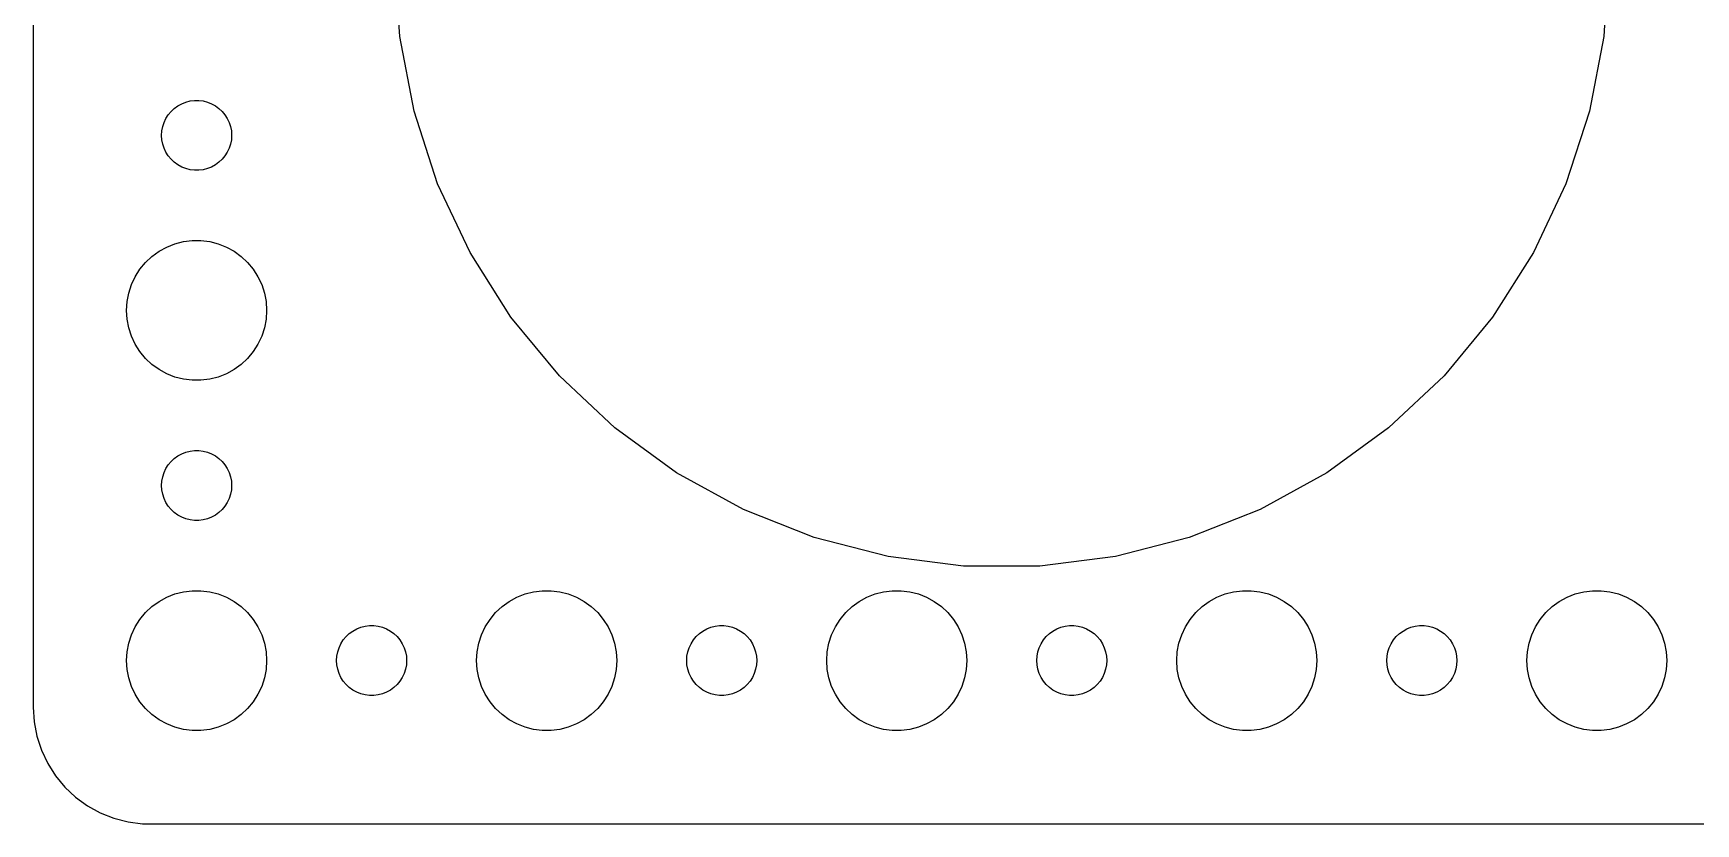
# Model space of a CAD drawing. Header units: metres. Extents: x -127 to 127, y -37 to 37.
# Drawn here: x -127 to -55.8, y -37 to -3.1 of the extents above; entities that cross this region are included whole.
import ezdxf

# ---------------------------------------------------------------- set-up
doc = ezdxf.new("R2010")
doc.units = ezdxf.units.M

msp = doc.modelspace()

# ---------------------------------------------------------------- linework, layer by layer
for p, q in [((-127, 32), (-127, -32)), ((-111.295, -3.25865), (-111.5, 0)), ((-59.5, 0), (-59.705, -3.25865)), ((-110.683, -6.46593), (-111.295, -3.25865)), ((-59.705, -3.25865), (-60.3168, -6.46593)), ((-121.093, -6.47318), (-120.956, -6.34422)), ((-120.956, -6.34422), (-120.804, -6.23351)), ((-120.804, -6.23351), (-120.639, -6.14275)), ((-120.639, -6.14275), (-120.464, -6.07341)), ((-120.464, -6.07341), (-120.281, -6.02657)), ((-120.281, -6.02657), (-120.094, -6.00294)), ((-120.094, -6.00294), (-119.906, -6.00294)), ((-119.906, -6.00294), (-119.719, -6.02657)), ((-119.719, -6.02657), (-119.536, -6.07341)), ((-119.536, -6.07341), (-119.361, -6.14275)), ((-119.361, -6.14275), (-119.196, -6.23351)), ((-119.196, -6.23351), (-119.044, -6.34422)), ((-119.044, -6.34422), (-118.907, -6.47318)), ((-121.453, -7.12695), (-121.395, -6.9478)), ((-121.395, -6.9478), (-121.314, -6.77736)), ((-121.314, -6.77736), (-121.214, -6.61832)), ((-121.214, -6.61832), (-121.093, -6.47318)), ((-118.907, -6.47318), (-118.786, -6.61832)), ((-118.786, -6.61832), (-118.686, -6.77736)), ((-118.686, -6.77736), (-118.605, -6.9478)), ((-118.605, -6.9478), (-118.547, -7.12695)), ((-109.674, -9.57123), (-110.683, -6.46593)), ((-60.3168, -6.46593), (-61.3258, -9.57123)), ((-121.5, -7.5), (-121.488, -7.312)), ((-121.488, -7.68799), (-121.5, -7.5)), ((-121.488, -7.312), (-121.453, -7.12695)), ((-121.453, -7.87303), (-121.488, -7.68799)), ((-118.547, -7.12695), (-118.512, -7.312)), ((-118.512, -7.68799), (-118.547, -7.87303)), ((-118.512, -7.312), (-118.5, -7.5)), ((-118.5, -7.5), (-118.512, -7.68799)), ((-121.395, -8.05219), (-121.453, -7.87303)), ((-121.314, -8.22263), (-121.395, -8.05219)), ((-121.214, -8.38167), (-121.314, -8.22263)), ((-121.093, -8.52681), (-121.214, -8.38167)), ((-120.956, -8.65576), (-121.093, -8.52681)), ((-118.907, -8.52681), (-119.044, -8.65576)), ((-118.786, -8.38167), (-118.907, -8.52681)), ((-118.686, -8.22263), (-118.786, -8.38167)), ((-118.605, -8.05219), (-118.686, -8.22263)), ((-118.547, -7.87303), (-118.605, -8.05219)), ((-120.804, -8.76648), (-120.956, -8.65576)), ((-120.639, -8.85724), (-120.804, -8.76648)), ((-120.464, -8.92657), (-120.639, -8.85724)), ((-120.281, -8.97342), (-120.464, -8.92657)), ((-120.094, -8.99704), (-120.281, -8.97342)), ((-119.906, -8.99704), (-120.094, -8.99704)), ((-119.719, -8.97342), (-119.906, -8.99704)), ((-119.536, -8.92657), (-119.719, -8.97342)), ((-119.361, -8.85724), (-119.536, -8.92657)), ((-119.196, -8.76648), (-119.361, -8.85724)), ((-119.044, -8.65576), (-119.196, -8.76648)), ((-108.284, -12.5256), (-109.674, -9.57123)), ((-61.3258, -9.57123), (-62.716, -12.5256)), ((-120.927, -12.1468), (-120.562, -12.0531)), ((-120.562, -12.0531), (-120.188, -12.0059)), ((-120.188, -12.0059), (-119.812, -12.0059)), ((-119.812, -12.0059), (-119.438, -12.0531)), ((-119.438, -12.0531), (-119.073, -12.1468)), ((-122.187, -12.9464), (-121.912, -12.6884)), ((-121.912, -12.6884), (-121.607, -12.467)), ((-121.607, -12.467), (-121.277, -12.2855)), ((-121.277, -12.2855), (-120.927, -12.1468)), ((-119.073, -12.1468), (-118.723, -12.2855)), ((-118.723, -12.2855), (-118.393, -12.467)), ((-118.393, -12.467), (-118.088, -12.6884)), ((-118.088, -12.6884), (-117.813, -12.9464)), ((-106.534, -15.2824), (-108.284, -12.5256)), ((-62.716, -12.5256), (-64.4656, -15.2824)), ((-122.629, -13.5547), (-122.427, -13.2366)), ((-122.427, -13.2366), (-122.187, -12.9464)), ((-117.813, -12.9464), (-117.573, -13.2366)), ((-117.573, -13.2366), (-117.371, -13.5547)), ((-122.906, -14.2539), (-122.789, -13.8956)), ((-122.789, -13.8956), (-122.629, -13.5547)), ((-117.371, -13.5547), (-117.211, -13.8956)), ((-117.211, -13.8956), (-117.094, -14.2539)), ((-123, -15), (-122.976, -14.624)), ((-122.976, -14.624), (-122.906, -14.2539)), ((-117.094, -14.2539), (-117.024, -14.624)), ((-117.024, -14.624), (-117, -15)), ((-122.976, -15.376), (-123, -15)), ((-122.906, -15.7461), (-122.976, -15.376)), ((-117.024, -15.376), (-117.094, -15.7461)), ((-117, -15), (-117.024, -15.376)), ((-104.453, -17.7982), (-106.534, -15.2824)), ((-64.4656, -15.2824), (-66.5468, -17.7982)), ((-122.789, -16.1044), (-122.906, -15.7461)), ((-122.629, -16.4453), (-122.789, -16.1044)), ((-117.211, -16.1044), (-117.371, -16.4453)), ((-117.094, -15.7461), (-117.211, -16.1044)), ((-122.427, -16.7634), (-122.629, -16.4453)), ((-122.187, -17.0536), (-122.427, -16.7634)), ((-121.912, -17.3115), (-122.187, -17.0536)), ((-117.813, -17.0536), (-118.088, -17.3115)), ((-117.573, -16.7634), (-117.813, -17.0536)), ((-117.371, -16.4453), (-117.573, -16.7634)), ((-121.607, -17.533), (-121.912, -17.3115)), ((-121.277, -17.7145), (-121.607, -17.533)), ((-120.927, -17.8532), (-121.277, -17.7145)), ((-118.723, -17.7145), (-119.073, -17.8532)), ((-118.393, -17.533), (-118.723, -17.7145)), ((-118.088, -17.3115), (-118.393, -17.533)), ((-102.073, -20.0333), (-104.453, -17.7982)), ((-66.5468, -17.7982), (-68.927, -20.0333)), ((-120.562, -17.9469), (-120.927, -17.8532)), ((-120.188, -17.9941), (-120.562, -17.9469)), ((-119.812, -17.9941), (-120.188, -17.9941)), ((-119.438, -17.9469), (-119.812, -17.9941)), ((-119.073, -17.8532), (-119.438, -17.9469)), ((-99.4315, -21.9525), (-102.073, -20.0333)), ((-68.927, -20.0333), (-71.5685, -21.9525)), ((-121.093, -21.4732), (-120.956, -21.3442)), ((-120.956, -21.3442), (-120.804, -21.2335)), ((-120.804, -21.2335), (-120.639, -21.1427)), ((-120.639, -21.1427), (-120.464, -21.0734)), ((-120.464, -21.0734), (-120.281, -21.0266)), ((-120.281, -21.0266), (-120.094, -21.003)), ((-120.094, -21.003), (-119.906, -21.003)), ((-119.906, -21.003), (-119.719, -21.0266)), ((-119.719, -21.0266), (-119.536, -21.0734)), ((-119.536, -21.0734), (-119.361, -21.1427)), ((-119.361, -21.1427), (-119.196, -21.2335)), ((-119.196, -21.2335), (-119.044, -21.3442)), ((-119.044, -21.3442), (-118.907, -21.4732)), ((-121.453, -22.127), (-121.395, -21.9478)), ((-121.395, -21.9478), (-121.314, -21.7774)), ((-121.314, -21.7774), (-121.214, -21.6183)), ((-121.214, -21.6183), (-121.093, -21.4732)), ((-118.907, -21.4732), (-118.786, -21.6183)), ((-118.786, -21.6183), (-118.686, -21.7774)), ((-118.686, -21.7774), (-118.605, -21.9478)), ((-118.605, -21.9478), (-118.547, -22.127)), ((-96.5703, -23.5255), (-99.4315, -21.9525)), ((-71.5685, -21.9525), (-74.4297, -23.5255)), ((-121.5, -22.5), (-121.488, -22.312)), ((-121.488, -22.688), (-121.5, -22.5)), ((-121.488, -22.312), (-121.453, -22.127)), ((-121.453, -22.873), (-121.488, -22.688)), ((-118.547, -22.127), (-118.512, -22.312)), ((-118.512, -22.688), (-118.547, -22.873)), ((-118.512, -22.312), (-118.5, -22.5)), ((-118.5, -22.5), (-118.512, -22.688)), ((-121.395, -23.0522), (-121.453, -22.873)), ((-121.314, -23.2226), (-121.395, -23.0522)), ((-121.214, -23.3817), (-121.314, -23.2226)), ((-121.093, -23.5268), (-121.214, -23.3817)), ((-118.786, -23.3817), (-118.907, -23.5268)), ((-118.686, -23.2226), (-118.786, -23.3817)), ((-118.605, -23.0522), (-118.686, -23.2226)), ((-118.547, -22.873), (-118.605, -23.0522)), ((-120.956, -23.6558), (-121.093, -23.5268)), ((-120.804, -23.7665), (-120.956, -23.6558)), ((-120.639, -23.8572), (-120.804, -23.7665)), ((-120.464, -23.9266), (-120.639, -23.8572)), ((-120.281, -23.9734), (-120.464, -23.9266)), ((-120.094, -23.997), (-120.281, -23.9734)), ((-119.906, -23.997), (-120.094, -23.997)), ((-119.719, -23.9734), (-119.906, -23.997)), ((-119.536, -23.9266), (-119.719, -23.9734)), ((-119.361, -23.8572), (-119.536, -23.9266)), ((-119.196, -23.7665), (-119.361, -23.8572)), ((-119.044, -23.6558), (-119.196, -23.7665)), ((-118.907, -23.5268), (-119.044, -23.6558)), ((-93.5344, -24.7275), (-96.5703, -23.5255)), ((-74.4297, -23.5255), (-77.4656, -24.7275)), ((-90.3719, -25.5395), (-93.5344, -24.7275)), ((-77.4656, -24.7275), (-80.6281, -25.5395)), ((-87.1326, -25.9487), (-90.3719, -25.5395)), ((-80.6281, -25.5395), (-83.8674, -25.9487)), ((-83.8674, -25.9487), (-87.1326, -25.9487)), ((-120.927, -27.1468), (-120.562, -27.0531)), ((-120.562, -27.0531), (-120.188, -27.0059)), ((-120.188, -27.0059), (-119.812, -27.0059)), ((-119.812, -27.0059), (-119.438, -27.0531)), ((-119.438, -27.0531), (-119.073, -27.1468)), ((-105.927, -27.1468), (-105.562, -27.0531)), ((-105.562, -27.0531), (-105.188, -27.0059)), ((-105.188, -27.0059), (-104.812, -27.0059)), ((-104.812, -27.0059), (-104.438, -27.0531)), ((-104.438, -27.0531), (-104.073, -27.1468)), ((-90.927, -27.1468), (-90.5621, -27.0531)), ((-90.5621, -27.0531), (-90.1884, -27.0059)), ((-90.1884, -27.0059), (-89.8116, -27.0059)), ((-89.8116, -27.0059), (-89.4379, -27.0531)), ((-89.4379, -27.0531), (-89.073, -27.1468)), ((-75.927, -27.1468), (-75.5621, -27.0531)), ((-75.5621, -27.0531), (-75.1884, -27.0059)), ((-75.1884, -27.0059), (-74.8116, -27.0059)), ((-74.8116, -27.0059), (-74.4379, -27.0531)), ((-74.4379, -27.0531), (-74.073, -27.1468)), ((-60.927, -27.1468), (-60.5621, -27.0531)), ((-60.5621, -27.0531), (-60.1884, -27.0059)), ((-60.1884, -27.0059), (-59.8116, -27.0059)), ((-59.8116, -27.0059), (-59.4379, -27.0531)), ((-59.4379, -27.0531), (-59.0729, -27.1468)), ((-122.187, -27.9464), (-121.912, -27.6884)), ((-121.912, -27.6884), (-121.607, -27.467)), ((-121.607, -27.467), (-121.277, -27.2855)), ((-121.277, -27.2855), (-120.927, -27.1468)), ((-119.073, -27.1468), (-118.723, -27.2855)), ((-118.723, -27.2855), (-118.393, -27.467)), ((-118.393, -27.467), (-118.088, -27.6884)), ((-118.088, -27.6884), (-117.813, -27.9464)), ((-107.187, -27.9464), (-106.912, -27.6884)), ((-106.912, -27.6884), (-106.607, -27.467)), ((-106.607, -27.467), (-106.277, -27.2855)), ((-106.277, -27.2855), (-105.927, -27.1468)), ((-104.073, -27.1468), (-103.723, -27.2855)), ((-103.723, -27.2855), (-103.393, -27.467)), ((-103.393, -27.467), (-103.088, -27.6884)), ((-103.088, -27.6884), (-102.813, -27.9464)), ((-92.1869, -27.9464), (-91.9123, -27.6884)), ((-91.9123, -27.6884), (-91.6075, -27.467)), ((-91.6075, -27.467), (-91.2773, -27.2855)), ((-91.2773, -27.2855), (-90.927, -27.1468)), ((-89.073, -27.1468), (-88.7227, -27.2855)), ((-88.7227, -27.2855), (-88.3925, -27.467)), ((-88.3925, -27.467), (-88.0877, -27.6884)), ((-88.0877, -27.6884), (-87.8131, -27.9464)), ((-77.1869, -27.9464), (-76.9123, -27.6884)), ((-76.9123, -27.6884), (-76.6075, -27.467)), ((-76.6075, -27.467), (-76.2773, -27.2855)), ((-76.2773, -27.2855), (-75.927, -27.1468)), ((-74.073, -27.1468), (-73.7227, -27.2855)), ((-73.7227, -27.2855), (-73.3925, -27.467)), ((-73.3925, -27.467), (-73.0877, -27.6884)), ((-73.0877, -27.6884), (-72.8131, -27.9464)), ((-62.1869, -27.9464), (-61.9123, -27.6884)), ((-61.9123, -27.6884), (-61.6075, -27.467)), ((-61.6075, -27.467), (-61.2773, -27.2855)), ((-61.2773, -27.2855), (-60.927, -27.1468)), ((-59.0729, -27.1468), (-58.7227, -27.2855)), ((-58.7227, -27.2855), (-58.3925, -27.467)), ((-58.3925, -27.467), (-58.0877, -27.6884)), ((-58.0877, -27.6884), (-57.8131, -27.9464)), ((-122.629, -28.5547), (-122.427, -28.2366)), ((-122.427, -28.2366), (-122.187, -27.9464)), ((-117.813, -27.9464), (-117.573, -28.2366)), ((-117.573, -28.2366), (-117.371, -28.5547)), ((-107.629, -28.5547), (-107.427, -28.2366)), ((-107.427, -28.2366), (-107.187, -27.9464)), ((-102.813, -27.9464), (-102.573, -28.2366)), ((-102.573, -28.2366), (-102.371, -28.5547)), ((-92.6289, -28.5547), (-92.427, -28.2366)), ((-92.427, -28.2366), (-92.1869, -27.9464)), ((-87.8131, -27.9464), (-87.573, -28.2366)), ((-87.573, -28.2366), (-87.3711, -28.5547)), ((-77.6289, -28.5547), (-77.427, -28.2366)), ((-77.427, -28.2366), (-77.1869, -27.9464)), ((-72.8131, -27.9464), (-72.573, -28.2366)), ((-72.573, -28.2366), (-72.3711, -28.5547)), ((-62.6289, -28.5547), (-62.427, -28.2366)), ((-62.427, -28.2366), (-62.1869, -27.9464)), ((-57.8131, -27.9464), (-57.5729, -28.2366)), ((-57.5729, -28.2366), (-57.3711, -28.5547)), ((-122.906, -29.2539), (-122.789, -28.8956)), ((-122.789, -28.8956), (-122.629, -28.5547)), ((-117.371, -28.5547), (-117.211, -28.8956)), ((-117.211, -28.8956), (-117.094, -29.2539)), ((-113.814, -29.2774), (-113.714, -29.1183)), ((-113.714, -29.1183), (-113.593, -28.9732)), ((-113.593, -28.9732), (-113.456, -28.8442)), ((-113.456, -28.8442), (-113.304, -28.7335)), ((-113.304, -28.7335), (-113.139, -28.6427)), ((-113.139, -28.6427), (-112.964, -28.5734)), ((-112.964, -28.5734), (-112.781, -28.5266)), ((-112.781, -28.5266), (-112.594, -28.503)), ((-112.594, -28.503), (-112.406, -28.503)), ((-112.406, -28.503), (-112.219, -28.5266)), ((-112.219, -28.5266), (-112.036, -28.5734)), ((-112.036, -28.5734), (-111.861, -28.6427)), ((-111.861, -28.6427), (-111.696, -28.7335)), ((-111.696, -28.7335), (-111.544, -28.8442)), ((-111.544, -28.8442), (-111.407, -28.9732)), ((-111.407, -28.9732), (-111.286, -29.1183)), ((-111.286, -29.1183), (-111.186, -29.2774)), ((-107.906, -29.2539), (-107.789, -28.8956)), ((-107.789, -28.8956), (-107.629, -28.5547)), ((-102.371, -28.5547), (-102.211, -28.8956)), ((-102.211, -28.8956), (-102.094, -29.2539)), ((-98.8145, -29.2774), (-98.7135, -29.1183)), ((-98.7135, -29.1183), (-98.5934, -28.9732)), ((-98.5934, -28.9732), (-98.4561, -28.8442)), ((-98.4561, -28.8442), (-98.3037, -28.7335)), ((-98.3037, -28.7335), (-98.1387, -28.6427)), ((-98.1387, -28.6427), (-97.9635, -28.5734)), ((-97.9635, -28.5734), (-97.7811, -28.5266)), ((-97.7811, -28.5266), (-97.5942, -28.503)), ((-97.5942, -28.503), (-97.4058, -28.503)), ((-97.4058, -28.503), (-97.2189, -28.5266)), ((-97.2189, -28.5266), (-97.0365, -28.5734)), ((-97.0365, -28.5734), (-96.8613, -28.6427)), ((-96.8613, -28.6427), (-96.6963, -28.7335)), ((-96.6963, -28.7335), (-96.5439, -28.8442)), ((-96.5439, -28.8442), (-96.4065, -28.9732)), ((-96.4065, -28.9732), (-96.2865, -29.1183)), ((-96.2865, -29.1183), (-96.1855, -29.2774)), ((-92.9057, -29.2539), (-92.7893, -28.8956)), ((-92.7893, -28.8956), (-92.6289, -28.5547)), ((-87.3711, -28.5547), (-87.2107, -28.8956)), ((-87.2107, -28.8956), (-87.0943, -29.2539)), ((-83.8145, -29.2774), (-83.7135, -29.1183)), ((-83.7135, -29.1183), (-83.5934, -28.9732)), ((-83.5934, -28.9732), (-83.4561, -28.8442)), ((-83.4561, -28.8442), (-83.3037, -28.7335)), ((-83.3037, -28.7335), (-83.1387, -28.6427)), ((-83.1387, -28.6427), (-82.9635, -28.5734)), ((-82.9635, -28.5734), (-82.7811, -28.5266)), ((-82.7811, -28.5266), (-82.5942, -28.503)), ((-82.5942, -28.503), (-82.4058, -28.503)), ((-82.4058, -28.503), (-82.2189, -28.5266)), ((-82.2189, -28.5266), (-82.0365, -28.5734)), ((-82.0365, -28.5734), (-81.8613, -28.6427)), ((-81.8613, -28.6427), (-81.6963, -28.7335)), ((-81.6963, -28.7335), (-81.5439, -28.8442)), ((-81.5439, -28.8442), (-81.4065, -28.9732)), ((-81.4065, -28.9732), (-81.2865, -29.1183)), ((-81.2865, -29.1183), (-81.1855, -29.2774)), ((-77.9057, -29.2539), (-77.7893, -28.8956)), ((-77.7893, -28.8956), (-77.6289, -28.5547)), ((-72.3711, -28.5547), (-72.2107, -28.8956)), ((-72.2107, -28.8956), (-72.0943, -29.2539)), ((-68.8145, -29.2774), (-68.7135, -29.1183)), ((-68.7135, -29.1183), (-68.5934, -28.9732)), ((-68.5934, -28.9732), (-68.4561, -28.8442)), ((-68.4561, -28.8442), (-68.3037, -28.7335)), ((-68.3037, -28.7335), (-68.1387, -28.6427)), ((-68.1387, -28.6427), (-67.9635, -28.5734)), ((-67.9635, -28.5734), (-67.7811, -28.5266)), ((-67.7811, -28.5266), (-67.5942, -28.503)), ((-67.5942, -28.503), (-67.4058, -28.503)), ((-67.4058, -28.503), (-67.2189, -28.5266)), ((-67.2189, -28.5266), (-67.0365, -28.5734)), ((-67.0365, -28.5734), (-66.8613, -28.6427)), ((-66.8613, -28.6427), (-66.6963, -28.7335)), ((-66.6963, -28.7335), (-66.5439, -28.8442)), ((-66.5439, -28.8442), (-66.4065, -28.9732)), ((-66.4065, -28.9732), (-66.2865, -29.1183)), ((-66.2865, -29.1183), (-66.1855, -29.2774)), ((-62.9057, -29.2539), (-62.7893, -28.8956)), ((-62.7893, -28.8956), (-62.6289, -28.5547)), ((-57.3711, -28.5547), (-57.2107, -28.8956)), ((-57.2107, -28.8956), (-57.0942, -29.2539)), ((-123, -30), (-122.976, -29.624)), ((-122.976, -29.624), (-122.906, -29.2539)), ((-117.094, -29.2539), (-117.024, -29.624)), ((-117.024, -29.624), (-117, -30)), ((-114, -30), (-113.988, -29.812)), ((-113.988, -29.812), (-113.953, -29.627)), ((-113.953, -29.627), (-113.895, -29.4478)), ((-113.895, -29.4478), (-113.814, -29.2774)), ((-111.186, -29.2774), (-111.105, -29.4478)), ((-111.105, -29.4478), (-111.047, -29.627)), ((-111.047, -29.627), (-111.012, -29.812)), ((-111.012, -29.812), (-111, -30)), ((-108, -30), (-107.976, -29.624)), ((-107.976, -29.624), (-107.906, -29.2539)), ((-102.094, -29.2539), (-102.024, -29.624)), ((-102.024, -29.624), (-102, -30)), ((-99, -30), (-98.9882, -29.812)), ((-98.9882, -29.812), (-98.9529, -29.627)), ((-98.9529, -29.627), (-98.8947, -29.4478)), ((-98.8947, -29.4478), (-98.8145, -29.2774)), ((-96.1855, -29.2774), (-96.1053, -29.4478)), ((-96.1053, -29.4478), (-96.0471, -29.627)), ((-96.0471, -29.627), (-96.0118, -29.812)), ((-96.0118, -29.812), (-96, -30)), ((-93, -30), (-92.9763, -29.624)), ((-92.9763, -29.624), (-92.9057, -29.2539)), ((-87.0943, -29.2539), (-87.0237, -29.624)), ((-87.0237, -29.624), (-87, -30)), ((-84, -30), (-83.9882, -29.812)), ((-83.9882, -29.812), (-83.9529, -29.627)), ((-83.9529, -29.627), (-83.8947, -29.4478)), ((-83.8947, -29.4478), (-83.8145, -29.2774)), ((-81.1855, -29.2774), (-81.1053, -29.4478)), ((-81.1053, -29.4478), (-81.0471, -29.627)), ((-81.0471, -29.627), (-81.0118, -29.812)), ((-81.0118, -29.812), (-81, -30)), ((-78, -30), (-77.9763, -29.624)), ((-77.9763, -29.624), (-77.9057, -29.2539)), ((-72.0943, -29.2539), (-72.0237, -29.624)), ((-72.0237, -29.624), (-72, -30)), ((-69, -30), (-68.9882, -29.812)), ((-68.9882, -29.812), (-68.9529, -29.627)), ((-68.9529, -29.627), (-68.8947, -29.4478)), ((-68.8947, -29.4478), (-68.8145, -29.2774)), ((-66.1855, -29.2774), (-66.1053, -29.4478)), ((-66.1053, -29.4478), (-66.0471, -29.627)), ((-66.0471, -29.627), (-66.0118, -29.812)), ((-66.0118, -29.812), (-66, -30)), ((-63, -30), (-62.9763, -29.624)), ((-62.9763, -29.624), (-62.9057, -29.2539)), ((-57.0942, -29.2539), (-57.0237, -29.624)), ((-57.0237, -29.624), (-57, -30)), ((-122.976, -30.376), (-123, -30)), ((-122.906, -30.7461), (-122.976, -30.376)), ((-117.024, -30.376), (-117.094, -30.7461)), ((-117, -30), (-117.024, -30.376)), ((-113.988, -30.188), (-114, -30)), ((-113.953, -30.373), (-113.988, -30.188)), ((-113.895, -30.5522), (-113.953, -30.373)), ((-113.814, -30.7226), (-113.895, -30.5522)), ((-111.105, -30.5522), (-111.186, -30.7226)), ((-111.047, -30.373), (-111.105, -30.5522)), ((-111.012, -30.188), (-111.047, -30.373)), ((-111, -30), (-111.012, -30.188)), ((-107.976, -30.376), (-108, -30)), ((-107.906, -30.7461), (-107.976, -30.376)), ((-102.024, -30.376), (-102.094, -30.7461)), ((-102, -30), (-102.024, -30.376)), ((-98.9882, -30.188), (-99, -30)), ((-98.9529, -30.373), (-98.9882, -30.188)), ((-98.8947, -30.5522), (-98.9529, -30.373)), ((-98.8145, -30.7226), (-98.8947, -30.5522)), ((-96.1053, -30.5522), (-96.1855, -30.7226)), ((-96.0471, -30.373), (-96.1053, -30.5522)), ((-96.0118, -30.188), (-96.0471, -30.373)), ((-96, -30), (-96.0118, -30.188)), ((-92.9763, -30.376), (-93, -30)), ((-92.9057, -30.7461), (-92.9763, -30.376)), ((-87.0237, -30.376), (-87.0943, -30.7461)), ((-87, -30), (-87.0237, -30.376)), ((-83.9882, -30.188), (-84, -30)), ((-83.9529, -30.373), (-83.9882, -30.188)), ((-83.8947, -30.5522), (-83.9529, -30.373)), ((-83.8145, -30.7226), (-83.8947, -30.5522)), ((-81.1053, -30.5522), (-81.1855, -30.7226)), ((-81.0471, -30.373), (-81.1053, -30.5522)), ((-81.0118, -30.188), (-81.0471, -30.373)), ((-81, -30), (-81.0118, -30.188)), ((-77.9763, -30.376), (-78, -30)), ((-77.9057, -30.7461), (-77.9763, -30.376)), ((-72.0237, -30.376), (-72.0943, -30.7461)), ((-72, -30), (-72.0237, -30.376)), ((-68.9882, -30.188), (-69, -30)), ((-68.9529, -30.373), (-68.9882, -30.188)), ((-68.8947, -30.5522), (-68.9529, -30.373)), ((-68.8145, -30.7226), (-68.8947, -30.5522)), ((-66.1053, -30.5522), (-66.1855, -30.7226)), ((-66.0471, -30.373), (-66.1053, -30.5522)), ((-66.0118, -30.188), (-66.0471, -30.373)), ((-66, -30), (-66.0118, -30.188)), ((-62.9763, -30.376), (-63, -30)), ((-62.9057, -30.7461), (-62.9763, -30.376)), ((-57.0237, -30.376), (-57.0942, -30.7461)), ((-57, -30), (-57.0237, -30.376)), ((-122.789, -31.1044), (-122.906, -30.7461)), ((-122.629, -31.4453), (-122.789, -31.1044)), ((-117.211, -31.1044), (-117.371, -31.4453)), ((-117.094, -30.7461), (-117.211, -31.1044)), ((-113.714, -30.8817), (-113.814, -30.7226)), ((-113.593, -31.0268), (-113.714, -30.8817)), ((-113.456, -31.1558), (-113.593, -31.0268)), ((-113.304, -31.2665), (-113.456, -31.1558)), ((-113.139, -31.3572), (-113.304, -31.2665)), ((-111.696, -31.2665), (-111.861, -31.3572)), ((-111.544, -31.1558), (-111.696, -31.2665)), ((-111.407, -31.0268), (-111.544, -31.1558)), ((-111.286, -30.8817), (-111.407, -31.0268)), ((-111.186, -30.7226), (-111.286, -30.8817)), ((-107.789, -31.1044), (-107.906, -30.7461)), ((-107.629, -31.4453), (-107.789, -31.1044)), ((-102.211, -31.1044), (-102.371, -31.4453)), ((-102.094, -30.7461), (-102.211, -31.1044)), ((-98.7135, -30.8817), (-98.8145, -30.7226)), ((-98.5934, -31.0268), (-98.7135, -30.8817)), ((-98.4561, -31.1558), (-98.5934, -31.0268)), ((-98.3037, -31.2665), (-98.4561, -31.1558)), ((-98.1387, -31.3572), (-98.3037, -31.2665)), ((-96.6963, -31.2665), (-96.8613, -31.3572)), ((-96.5439, -31.1558), (-96.6963, -31.2665)), ((-96.4065, -31.0268), (-96.5439, -31.1558)), ((-96.2865, -30.8817), (-96.4065, -31.0268)), ((-96.1855, -30.7226), (-96.2865, -30.8817)), ((-92.7893, -31.1044), (-92.9057, -30.7461)), ((-92.6289, -31.4453), (-92.7893, -31.1044)), ((-87.2107, -31.1044), (-87.3711, -31.4453)), ((-87.0943, -30.7461), (-87.2107, -31.1044)), ((-83.7135, -30.8817), (-83.8145, -30.7226)), ((-83.5934, -31.0268), (-83.7135, -30.8817)), ((-83.4561, -31.1558), (-83.5934, -31.0268)), ((-83.3037, -31.2665), (-83.4561, -31.1558)), ((-83.1387, -31.3572), (-83.3037, -31.2665)), ((-81.6963, -31.2665), (-81.8613, -31.3572)), ((-81.5439, -31.1558), (-81.6963, -31.2665)), ((-81.4065, -31.0268), (-81.5439, -31.1558)), ((-81.2865, -30.8817), (-81.4065, -31.0268)), ((-81.1855, -30.7226), (-81.2865, -30.8817)), ((-77.7893, -31.1044), (-77.9057, -30.7461)), ((-77.6289, -31.4453), (-77.7893, -31.1044)), ((-72.2107, -31.1044), (-72.3711, -31.4453)), ((-72.0943, -30.7461), (-72.2107, -31.1044)), ((-68.7135, -30.8817), (-68.8145, -30.7226)), ((-68.5934, -31.0268), (-68.7135, -30.8817)), ((-68.4561, -31.1558), (-68.5934, -31.0268)), ((-68.3037, -31.2665), (-68.4561, -31.1558)), ((-68.1387, -31.3572), (-68.3037, -31.2665)), ((-66.6963, -31.2665), (-66.8613, -31.3572)), ((-66.5439, -31.1558), (-66.6963, -31.2665)), ((-66.4065, -31.0268), (-66.5439, -31.1558)), ((-66.2865, -30.8817), (-66.4065, -31.0268)), ((-66.1855, -30.7226), (-66.2865, -30.8817)), ((-62.7893, -31.1044), (-62.9057, -30.7461)), ((-62.6289, -31.4453), (-62.7893, -31.1044)), ((-57.2107, -31.1044), (-57.3711, -31.4453)), ((-57.0942, -30.7461), (-57.2107, -31.1044)), ((-127, -32), (-126.961, -32.6267)), ((-122.427, -31.7634), (-122.629, -31.4453)), ((-122.187, -32.0536), (-122.427, -31.7634)), ((-121.912, -32.3115), (-122.187, -32.0536)), ((-117.813, -32.0536), (-118.088, -32.3115)), ((-117.573, -31.7634), (-117.813, -32.0536)), ((-117.371, -31.4453), (-117.573, -31.7634)), ((-112.964, -31.4266), (-113.139, -31.3572)), ((-112.781, -31.4734), (-112.964, -31.4266)), ((-112.594, -31.497), (-112.781, -31.4734)), ((-112.406, -31.497), (-112.594, -31.497)), ((-112.219, -31.4734), (-112.406, -31.497)), ((-112.036, -31.4266), (-112.219, -31.4734)), ((-111.861, -31.3572), (-112.036, -31.4266)), ((-107.427, -31.7634), (-107.629, -31.4453)), ((-107.187, -32.0536), (-107.427, -31.7634)), ((-106.912, -32.3115), (-107.187, -32.0536)), ((-102.813, -32.0536), (-103.088, -32.3115)), ((-102.573, -31.7634), (-102.813, -32.0536)), ((-102.371, -31.4453), (-102.573, -31.7634)), ((-97.9635, -31.4266), (-98.1387, -31.3572)), ((-97.7811, -31.4734), (-97.9635, -31.4266)), ((-97.5942, -31.497), (-97.7811, -31.4734)), ((-97.4058, -31.497), (-97.5942, -31.497)), ((-97.2189, -31.4734), (-97.4058, -31.497)), ((-97.0365, -31.4266), (-97.2189, -31.4734)), ((-96.8613, -31.3572), (-97.0365, -31.4266)), ((-92.427, -31.7634), (-92.6289, -31.4453)), ((-92.1869, -32.0536), (-92.427, -31.7634)), ((-91.9123, -32.3115), (-92.1869, -32.0536)), ((-87.8131, -32.0536), (-88.0877, -32.3115)), ((-87.573, -31.7634), (-87.8131, -32.0536)), ((-87.3711, -31.4453), (-87.573, -31.7634)), ((-82.9635, -31.4266), (-83.1387, -31.3572)), ((-82.7811, -31.4734), (-82.9635, -31.4266)), ((-82.5942, -31.497), (-82.7811, -31.4734)), ((-82.4058, -31.497), (-82.5942, -31.497)), ((-82.2189, -31.4734), (-82.4058, -31.497)), ((-82.0365, -31.4266), (-82.2189, -31.4734)), ((-81.8613, -31.3572), (-82.0365, -31.4266)), ((-77.427, -31.7634), (-77.6289, -31.4453)), ((-77.1869, -32.0536), (-77.427, -31.7634)), ((-76.9123, -32.3115), (-77.1869, -32.0536)), ((-72.8131, -32.0536), (-73.0877, -32.3115)), ((-72.573, -31.7634), (-72.8131, -32.0536)), ((-72.3711, -31.4453), (-72.573, -31.7634)), ((-67.9635, -31.4266), (-68.1387, -31.3572)), ((-67.7811, -31.4734), (-67.9635, -31.4266)), ((-67.5942, -31.497), (-67.7811, -31.4734)), ((-67.4058, -31.497), (-67.5942, -31.497)), ((-67.2189, -31.4734), (-67.4058, -31.497)), ((-67.0365, -31.4266), (-67.2189, -31.4734)), ((-66.8613, -31.3572), (-67.0365, -31.4266)), ((-62.427, -31.7634), (-62.6289, -31.4453)), ((-62.1869, -32.0536), (-62.427, -31.7634)), ((-61.9123, -32.3115), (-62.1869, -32.0536)), ((-57.8131, -32.0536), (-58.0877, -32.3115)), ((-57.5729, -31.7634), (-57.8131, -32.0536)), ((-57.3711, -31.4453), (-57.5729, -31.7634)), ((-126.961, -32.6267), (-126.843, -33.2434)), ((-121.607, -32.533), (-121.912, -32.3115)), ((-121.277, -32.7145), (-121.607, -32.533)), ((-120.927, -32.8532), (-121.277, -32.7145)), ((-118.723, -32.7145), (-119.073, -32.8532)), ((-118.393, -32.533), (-118.723, -32.7145)), ((-118.088, -32.3115), (-118.393, -32.533)), ((-106.607, -32.533), (-106.912, -32.3115)), ((-106.277, -32.7145), (-106.607, -32.533)), ((-105.927, -32.8532), (-106.277, -32.7145)), ((-103.723, -32.7145), (-104.073, -32.8532)), ((-103.393, -32.533), (-103.723, -32.7145)), ((-103.088, -32.3115), (-103.393, -32.533)), ((-91.6075, -32.533), (-91.9123, -32.3115)), ((-91.2773, -32.7145), (-91.6075, -32.533)), ((-90.927, -32.8532), (-91.2773, -32.7145)), ((-88.7227, -32.7145), (-89.073, -32.8532)), ((-88.3925, -32.533), (-88.7227, -32.7145)), ((-88.0877, -32.3115), (-88.3925, -32.533)), ((-76.6075, -32.533), (-76.9123, -32.3115)), ((-76.2773, -32.7145), (-76.6075, -32.533)), ((-75.927, -32.8532), (-76.2773, -32.7145)), ((-73.7227, -32.7145), (-74.073, -32.8532)), ((-73.3925, -32.533), (-73.7227, -32.7145)), ((-73.0877, -32.3115), (-73.3925, -32.533)), ((-61.6075, -32.533), (-61.9123, -32.3115)), ((-61.2773, -32.7145), (-61.6075, -32.533)), ((-60.927, -32.8532), (-61.2773, -32.7145)), ((-58.7227, -32.7145), (-59.0729, -32.8532)), ((-58.3925, -32.533), (-58.7227, -32.7145)), ((-58.0877, -32.3115), (-58.3925, -32.533)), ((-126.843, -33.2434), (-126.649, -33.8406)), ((-120.562, -32.9469), (-120.927, -32.8532)), ((-120.188, -32.9941), (-120.562, -32.9469)), ((-119.812, -32.9941), (-120.188, -32.9941)), ((-119.438, -32.9469), (-119.812, -32.9941)), ((-119.073, -32.8532), (-119.438, -32.9469)), ((-105.562, -32.9469), (-105.927, -32.8532)), ((-105.188, -32.9941), (-105.562, -32.9469)), ((-104.812, -32.9941), (-105.188, -32.9941)), ((-104.438, -32.9469), (-104.812, -32.9941)), ((-104.073, -32.8532), (-104.438, -32.9469)), ((-90.5621, -32.9469), (-90.927, -32.8532)), ((-90.1884, -32.9941), (-90.5621, -32.9469)), ((-89.8116, -32.9941), (-90.1884, -32.9941)), ((-89.4379, -32.9469), (-89.8116, -32.9941)), ((-89.073, -32.8532), (-89.4379, -32.9469)), ((-75.5621, -32.9469), (-75.927, -32.8532)), ((-75.1884, -32.9941), (-75.5621, -32.9469)), ((-74.8116, -32.9941), (-75.1884, -32.9941)), ((-74.4379, -32.9469), (-74.8116, -32.9941)), ((-74.073, -32.8532), (-74.4379, -32.9469)), ((-60.5621, -32.9469), (-60.927, -32.8532)), ((-60.1884, -32.9941), (-60.5621, -32.9469)), ((-59.8116, -32.9941), (-60.1884, -32.9941)), ((-59.4379, -32.9469), (-59.8116, -32.9941)), ((-59.0729, -32.8532), (-59.4379, -32.9469)), ((-126.649, -33.8406), (-126.382, -34.4088)), ((-126.382, -34.4088), (-126.045, -34.9389)), ((-126.045, -34.9389), (-125.645, -35.4227)), ((-125.645, -35.4227), (-125.187, -35.8526)), ((-125.187, -35.8526), (-124.679, -36.2216)), ((-124.679, -36.2216), (-124.129, -36.5241)), ((-124.129, -36.5241), (-123.545, -36.7553)), ((-123.545, -36.7553), (-122.937, -36.9114)), ((-122.937, -36.9114), (-122.314, -36.9901)), ((-122.314, -36.9901), (122.314, -36.9901))]:
    msp.add_line(p, q)

doc.saveas('drawing.dxf')
